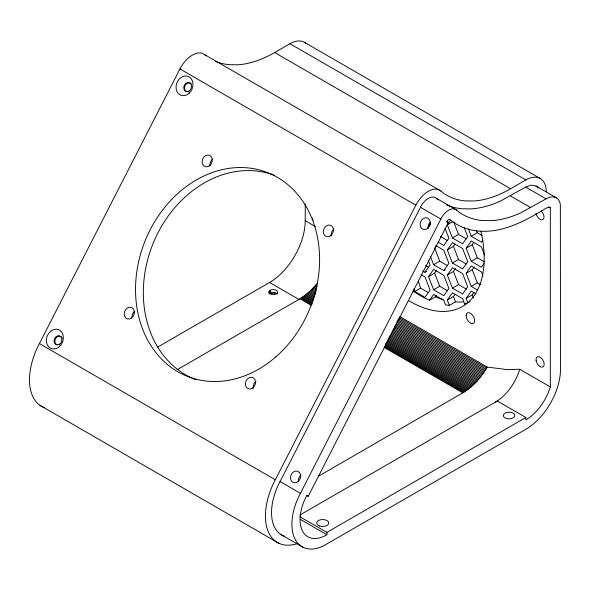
<?xml version="1.0" encoding="UTF-8"?>
<svg xmlns="http://www.w3.org/2000/svg" width="590" height="590" viewBox="0 0 590 590"><rect width="100%" height="100%" fill="white"/><g stroke="black" fill="none" stroke-linecap="round" stroke-linejoin="round"><path stroke-width="0.89" d="M299.978 514.974L497.341 401.03L525.867 417.499L525.867 419.851A37.458 21.623 -60 0 0 550.057 387.741L550.315 386.915L519.753 369.266L519.502 370.092A37.458 21.623 -60 0 1 496.692 401.362L495.305 402.21M546.237 191.691A28.814 16.638 -60 0 0 540.27 178.505L538.264 177.627A28.814 16.638 -60 0 0 525.867 179.928L510.586 188.748A128.207 74.023 -60 0 1 473.711 200.991L465.252 200.895A128.207 74.023 -60 0 1 443.208 193.011L440.833 190.99L204.914 54.789A22.877 13.209 -60 0 0 179.95 68.949L37.281 347.753A57.628 33.269 -60 0 0 44.604 407.749M440.833 190.99A22.877 13.209 -60 0 0 430.766 190.105L428.406 191.249A22.877 13.209 -60 0 0 415.869 205.15L273.2 483.962A57.628 33.269 -60 0 0 296.858 543.766M456.601 210.062L455.436 209.303A14.204 8.201 -60 0 0 441.969 216.936L298.525 497.016A48.97 28.276 -60 0 0 322.922 546.2L525.867 429.262A48.985 28.283 -60 0 0 549.703 404.511L550.352 403.405A48.985 28.283 -60 0 0 557.13 388.434L557.506 387.269A48.985 28.283 -60 0 0 560.5 369.274L560.367 204.914A20.149 11.63 -60 0 0 557.543 198.675C554.32 195.718 549.43 196.802 546.038 198.867L520.845 212.806A136.865 79.023 -60 0 1 491.595 220.645L482.568 220.549A136.865 79.023 -60 0 1 459.035 212.127L456.601 210.062L435.059 197.539A14.204 8.201 -60 0 0 421.592 205.18L278.148 485.253A48.97 28.276 -60 0 0 284.373 536.236M525.867 417.499L326.912 532.364L326.912 534.717L323.77 536.34A37.428 21.609 -60 0 1 305.126 498.749L306.675 495.644L308.238 496.256L448.393 222.459L446.807 221.545M318.63 476.115L464.632 391.767L470.909 387.092L476.912 381.273L482.443 374.503L487.274 367.083L507.075 369.591L519.753 369.266M430.553 223.588L428.517 226.486L430.044 225.609M464.197 227.548L467.7 236.575L462.604 243.818L452.419 237.94L447.323 224.812L450.384 220.461M435.14 247.313L436.158 245.868M422.639 270.899L424.992 272.256L430.081 265.013L428.17 260.087M428.517 276.651L433.613 269.401L443.798 275.279L448.894 288.407L443.798 295.656L433.613 289.779L428.517 276.651L434.631 273.118L436.666 270.22M447.323 249.887L452.419 242.645L462.604 248.523L467.7 261.65L462.604 268.9L452.419 263.015L447.323 249.887L453.437 246.362L454.964 244.186M430.427 256.488L433.613 264.696L443.798 270.574L448.894 263.332L443.798 250.204L435.958 245.676M412.882 290.914A105.168 60.718 60 0 0 427.779 299.447L429.586 300.207L433.613 294.484L443.798 300.362L445.568 304.927L449.396 305.384L455.502 301.851L456.365 301.94A105.168 60.718 60 0 0 463.305 301.859M447.323 274.969L452.419 267.72L462.604 273.605L467.7 286.733L462.604 293.975L452.419 288.097L447.323 274.969L453.437 271.437L455.473 268.538M483.962 263.597L481.418 267.218L471.233 261.333L466.137 248.206L471.233 240.963L481.418 246.841L484.597 255.05M466.137 248.206L472.251 244.68L473.777 242.505M482.945 239.96L481.418 242.136L471.233 236.258L468.364 228.876M449.396 305.384L447.323 300.045L452.419 292.802L462.604 298.68L464.662 303.975L466.808 303.312M477.502 290.037L471.233 286.416L466.137 273.288L471.233 266.038L481.418 271.924L483.011 276.024M447.323 300.045L453.437 296.519L454.964 294.344M466.137 273.288L472.251 269.755L474.286 266.857M467.885 302.869L466.137 298.363L471.233 291.121L475.99 293.872M466.137 298.363L472.251 294.838L473.777 292.662M429.586 300.207L435.538 296.615A76.685 16.203 -38.8 0 0 436.275 295.671M317.265 283.473L309.787 291.504L300.856 298.297L177.258 369.665M269.881 290.546L270.522 290.177A4.322 2.493 0 0 1 276.297 290.354A4.322 2.493 0 0 1 276.599 293.687A4.322 2.493 0 0 1 270.884 294.211L269.615 293.473A4.322 2.493 0 0 1 269.881 290.546L269.881 293.606A4.322 2.493 0 0 0 269.387 294.041M269.881 293.606L270.522 293.237A4.322 2.493 0 0 1 277.094 294.041M215.586 61.375A128.207 74.023 -60 0 0 229.34 64.694L237.792 64.782A128.207 74.023 -60 0 0 274.667 52.547L289.948 43.726A28.814 16.638 -60 0 1 305.554 43.114M157.228 347.333L269.571 282.47A50.423 29.109 -60 0 0 305.229 220.712L305.229 204.14M447.323 224.812L452.678 221.722M446.578 204.841A136.865 79.023 -60 0 0 462.191 208.786L471.218 208.882A136.865 79.023 -60 0 0 500.468 201.05L525.661 187.104L531.317 185.105L535.941 186.005L556.311 197.768M452.419 237.94L458.533 234.407L466.366 238.935M471.233 236.258L477.34 232.726L482.045 235.44M433.613 264.696L439.72 261.171L447.559 265.692M424.992 272.256L426.518 271.378M452.419 263.015L458.533 259.489L466.366 264.01M443.798 270.574L445.325 269.696M413.848 288.997L414.8 291.453L420.545 288.141L428.384 292.662M471.233 261.333L477.34 257.808L484.397 261.879M433.613 289.779L439.72 286.246L447.559 290.774M452.419 288.097L458.533 284.564L466.366 289.093M471.233 286.416L477.34 282.883L480.474 284.697M464.662 303.975L466.189 303.09M468.644 302.427L470.178 301.549M443.061 299.587L435.302 296.91M448.393 222.459L446.837 221.847L447.39 220.867A2.655 1.534 -60 0 1 449.904 219.443L452.973 221.936A148.407 85.683 -60 0 0 488.277 231.169C509.347 229.768 528.094 219.089 545.772 208.432L547.033 207.798A8.599 4.963 -60 0 1 549.939 207.51L550.315 207.673L550.315 386.915M304.352 42.296L540.27 178.505M289.948 43.726L525.867 179.928M525.661 187.104L546.038 198.867M548.744 206.766L550.315 207.673M274.667 52.547L510.586 188.748M510.424 195.902L530.801 207.665M420.412 207.267L440.782 219.03M179.95 68.949L415.869 205.15M440.509 236.538L447.559 240.609M438.311 242.328L443.798 245.499L448.894 238.249L445.074 228.404M425.619 265.559L428.753 267.373M421.068 274.704L424.992 276.961L430.081 290.088L424.992 297.338L414.8 291.453M305.229 220.712L315.355 226.56M399.873 316.624L487.274 367.083M399.268 317.656L486.662 368.116M398.604 318.755L485.998 369.215M397.918 319.839L485.319 370.299M397.225 320.908L484.619 371.368M396.51 321.97L483.911 372.43M396.576 323.475L483.18 373.477M395.838 324.507L482.443 374.503M395.086 325.525L481.683 375.52M394.319 326.528L480.916 376.523M394.334 327.966L480.142 377.512M393.545 328.94L479.353 378.478M315.672 285.39L317.258 286.312M392.741 329.891L478.549 379.429M314.861 286.327L316.447 287.242M392.719 331.278L477.73 380.358M314.035 287.242L316.417 288.613M391.9 332.192L476.912 381.273M313.202 288.134L316.38 289.97M391.856 333.549L476.078 382.173M312.361 289.012L316.329 291.298M391.015 334.419L475.238 383.043M311.505 289.86L315.48 292.153M390.167 335.275L474.382 383.898M310.65 290.693L315.414 293.444M389.304 336.108L473.527 384.732M309.787 291.504L315.348 294.712M389.238 337.377L472.656 385.543M308.909 292.293L314.47 295.502M388.36 338.166L471.786 386.325M308.032 293.06L314.389 296.726M388.279 339.39L470.909 387.092M307.147 293.798L314.3 297.928M387.394 340.128L470.024 387.837M306.262 294.513L313.408 298.643M387.298 341.308L469.131 388.552M305.362 295.207L313.312 299.794M386.406 342.001L468.239 389.245M304.469 295.878L313.209 300.922M386.303 343.122L467.346 389.916M303.57 296.519L312.309 301.564M385.403 343.771L466.447 390.558M302.663 297.139L312.199 302.641M385.292 344.848L465.54 391.17M301.763 297.729L312.088 303.695M385.182 345.895L464.632 391.767M300.856 298.297L311.977 304.713M384.274 346.455L463.733 392.328M299.949 298.828L311.07 305.251M384.164 347.451L462.825 392.866M269.571 282.47L299.167 299.558M306.653 495.342L308.238 496.256M280.014 481.521L300.391 493.284M39.383 343.55L275.294 479.759M299.971 516.811L326.912 532.364M300.273 519.333L326.912 534.717M280.434 534.193L303.371 547.439M39.965 405.345L278.9 543.294M535.941 186.005L537.166 186.912A20.149 11.63 -60 0 1 538.205 188.107M436.224 198.299L438.053 199.848M204.914 54.789L206.102 55.799M476.388 230.27L477.34 232.726M472.251 244.68L477.34 257.808M453.754 222.098L458.533 234.407M472.251 269.755L477.34 282.883M453.437 246.362L458.533 259.489M472.251 294.838L473.416 297.839M453.437 271.437L458.533 284.564M434.631 248.036L439.72 261.171M453.437 296.519L455.502 301.851M434.631 273.118L439.72 286.246M420.545 288.141L420.486 287.92A76.685 60.482 84.9 0 0 418.362 281.401M270.522 290.177L270.522 293.237M269.202 291.224L269.202 293.518M131.99 316.749A6.047 4.919 -68.6 0 1 134.741 311.38M253.324 388.242A6.047 4.919 -68.6 0 1 255.964 381.369M210.018 166.033A6.047 4.919 -68.6 0 1 212.658 159.16M331.248 236.022A6.047 4.919 -68.6 0 1 333.888 229.149M427.993 228.492A6.047 4.919 -68.6 0 1 430.221 222.29M298.356 481.735A6.047 4.919 -68.6 0 1 301.04 475.149M196.028 379.753A109.489 89.061 -68.6 0 1 151.991 246.266A109.489 89.061 -68.6 0 1 273.981 175.127M57.023 344.885A4.609 3.747 -68.6 0 1 55.74 338.321A4.609 3.747 -68.6 0 1 61.766 337.303M62.002 337.642A4.609 3.747 -68.6 0 1 62.208 338.011M59.782 344.752A4.609 3.747 -68.6 0 1 59.391 344.921M187.045 91.738A4.609 3.747 -68.6 0 1 185.267 85.255A4.609 3.747 -68.6 0 1 191.418 84.038M189.043 91.649A4.609 3.747 -68.6 0 1 188.638 91.767M270.139 293.341A8.644 4.993 0 0 1 277.167 293.547M541.222 210.873A5.76 3.326 60 0 1 542.689 219.694A5.76 3.326 60 0 1 535.978 213.3M313.069 220.077A4.322 2.493 60 0 1 312.693 219.259M312.435 218.44A4.322 2.493 60 0 1 312.353 218.035M480.939 231.391A105.168 60.718 60 0 1 408.265 300.391M513.765 413.575L513.389 413.302A5.76 3.326 0 0 0 503.676 414.35A5.76 3.326 0 0 0 509.834 418.812A5.76 3.326 0 0 0 513.765 413.575M209.516 165.753A6.047 4.919 -68.6 0 0 209.937 155.554A6.047 4.919 -68.6 0 0 202.105 161.476A6.047 4.919 -68.6 0 0 209.516 165.753M330.739 235.742A6.047 4.919 -68.6 0 0 331.16 225.542A6.047 4.919 -68.6 0 0 323.335 231.464A6.047 4.919 -68.6 0 0 330.739 235.742M131.592 317.973A6.047 4.919 -68.6 0 0 132.013 307.774A6.047 4.919 -68.6 0 0 124.188 313.696A6.047 4.919 -68.6 0 0 131.592 317.973M252.822 387.962A6.047 4.919 -68.6 0 0 253.243 377.762A6.047 4.919 -68.6 0 0 245.411 383.684A6.047 4.919 -68.6 0 0 252.822 387.962M298.363 481.359A6.047 4.919 -68.6 0 0 297.862 471.314A6.047 4.919 -68.6 0 0 290.494 478.077A6.047 4.919 -68.6 0 0 298.363 481.359M428.001 228.116A6.047 4.919 -68.6 0 0 427.492 218.071A6.047 4.919 -68.6 0 0 420.132 224.834A6.047 4.919 -68.6 0 0 428.001 228.116M319.433 525.941A6.047 3.496 0 0 0 328.77 523.197A6.047 3.496 0 0 0 319.987 519.901A6.047 3.496 0 0 0 319.433 525.941M275.921 356.803A109.489 89.061 -68.6 0 0 271.208 174.146A109.489 89.061 -68.6 0 0 135.567 292.611A109.489 89.061 -68.6 0 0 275.921 356.803M59.516 346.492A10.082 8.201 -68.6 0 0 58.676 329.751A10.082 8.201 -68.6 0 0 46.396 341.02A10.082 8.201 -68.6 0 0 59.516 346.492M60.114 343.697A4.609 3.747 -68.6 0 0 59.73 336.042A4.609 3.747 -68.6 0 0 54.118 341.197A4.609 3.747 -68.6 0 0 60.114 343.697M189.161 93.22A10.082 8.201 -68.6 0 0 188.328 76.486A10.082 8.201 -68.6 0 0 176.049 87.748A10.082 8.201 -68.6 0 0 189.161 93.22M189.759 90.425A4.609 3.747 -68.6 0 0 189.383 82.77A4.609 3.747 -68.6 0 0 183.77 87.925A4.609 3.747 -68.6 0 0 189.759 90.425M536.118 360.586A5.76 3.326 60 0 0 542.83 366.98A5.76 3.326 60 0 0 541.362 358.16A5.76 3.326 60 0 0 536.118 360.586M466.13 315.68A6.047 3.496 60 0 0 472.546 323.659A6.047 3.496 60 0 0 472.546 315.104A6.047 3.496 60 0 0 466.13 315.68"/></g></svg>
